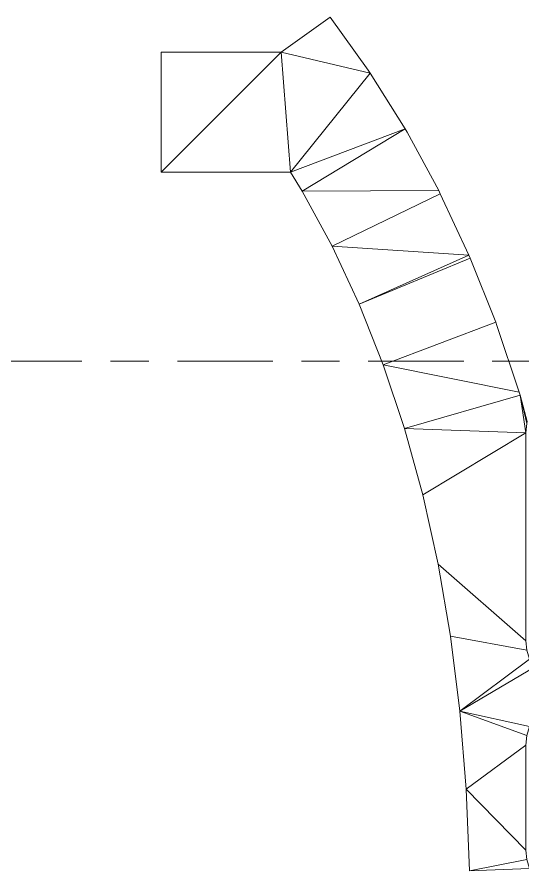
# Model space of a CAD drawing. Header units: millimetres. Extents: x -38221 to 49500, y -52000 to 43639.
# Drawn here: x -395 to 8020, y 3364 to 17582 of the extents above; entities that cross this region are included whole.
import ezdxf

# ---------------------------------------------------------------- set-up
doc = ezdxf.new("R2010")
doc.units = ezdxf.units.MM
doc.linetypes.add('Centro _1_', pattern=[3175, 635, -476.25, 1587.5, -476.25])
doc.layers.add('A-FLOR-LEVL-OTLN', color=51, linetype='Continuous', lineweight=9)
doc.layers.add('A-ROOF-____-OTLN', color=132, linetype='Continuous', lineweight=9)

msp = doc.modelspace()

# ---------------------------------------------------------------- linework, layer by layer
at = {"layer": 'A-FLOR-LEVL-OTLN', "linetype": 'Centro _1_'}
for p, q in [((14496, 11855), (-14091, 11855)), ((14496, 11855, 4000), (-14091, 11855, 4000))]:
    msp.add_line(p, q, dxfattribs=at)

# ---------------------------------------------------------------- meshes
at = {"layer": 'A-ROOF-____-OTLN'}
mesh = msp.add_polyface(dxfattribs=at)
corners = [(6815, 7272, 2900), (6610, 8473, 2900), (6355, 9626, 2900), (6051, 10731, 2900), (5698, 11789, 2900), (5296, 12801, 2900), (4846, 13766, 2900), (4348, 14686, 2900), (4152, 15000, 2900), (2000, 15000, 2900), (2000, 17000, 2900), (4000, 17000, 2900), (4813, 17582, 2900), (5445, 16700, 2900), (5480, 16648, 2900), (6060, 15720, 2900), (6092, 15666, 2900), (6619, 14692, 2900), (6646, 14639, 2900), (7121, 13619, 2900), (7144, 13566, 2900), (7567, 12501, 2900), (7586, 12449, 2900), (7957, 11338, 2900), (7972, 11287, 2900), (8093, 10848, 2900), (8083, 10817, 2900), (8068, 10661, 2900), (8068, 7197, 2900), (8083, 7040, 2900), (8129, 6890, 2900), (8203, 6752, 2900), (8302, 6631, 2900), (8423, 6531, 2900), (8562, 6457, 2900), (8712, 6412, 2900), (8868, 6397, 2900), (8939, 6397, 2900), (8956, 6261, 2900), (8868, 6261, 2900), (8712, 6245, 2900), (8562, 6200, 2900), (8423, 6126, 2900), (8302, 6026, 2900), (8203, 5905, 2900), (8129, 5767, 2900), (8083, 5617, 2900), (8068, 5461, 2900), (8068, 3711, 2900), (8083, 3555, 2900), (8129, 3405, 2900), (7130, 3364, 2900), (7075, 4728, 2900), (6970, 6024, 2900)]
mesh.append_faces([[corners[k] for k in face] for face in [(11, 9, 10), (51, 49, 50)]], dxfattribs={"vtx0": -1})
mesh.append_faces([[corners[k] for k in face] for face in [(19, 6, 18), (46, 53, 45), (33, 43, 32), (48, 52, 47)]], dxfattribs={"vtx0": -1, "vtx1": -1})
mesh.append_faces([[corners[k] for k in face] for face in [(11, 14, 8, 9)]], dxfattribs={"vtx0": -1, "vtx1": -1, "vtx3": -1})
mesh.append_faces([[corners[k] for k in face] for face in [(21, 4, 5, 20), (47, 52, 53, 46), (30, 53, 0, 29), (15, 7, 8, 14), (32, 43, 44, 31)]], dxfattribs={"vtx0": -1, "vtx2": -1})
mesh.append_faces([[corners[k] for k in face] for face in [(27, 2, 3, 24)]], dxfattribs={"vtx0": -1, "vtx2": -1, "vtx3": -1})
mesh.append_faces([[corners[k] for k in face] for face in [(4, 21, 22, 23)]], dxfattribs={"vtx0": -1, "vtx3": -1})
mesh.append_faces([[corners[k] for k in face] for face in [(16, 17, 7, 15), (26, 27, 24), (30, 31, 53)]], dxfattribs={"vtx1": -1, "vtx2": -1})
mesh.append_faces([[corners[k] for k in face] for face in [(44, 45, 53, 31)]], dxfattribs={"vtx1": -1, "vtx2": -1, "vtx3": -1})
mesh.append_faces([[corners[k] for k in face] for face in [(1, 2, 27, 28), (3, 4, 23, 24), (51, 52, 48, 49), (0, 1, 28, 29), (19, 20, 5, 6), (6, 7, 17, 18), (42, 43, 33, 34), (40, 41, 35, 36), (39, 40, 36, 37), (41, 42, 34, 35)]], dxfattribs={"vtx1": -1, "vtx3": -1})
mesh.append_faces([[corners[k] for k in face] for face in [(37, 38, 39), (24, 25, 26)]], dxfattribs={"vtx2": -1})
mesh.append_faces([[corners[k] for k in face] for face in [(11, 12, 13, 14)]], dxfattribs={"vtx3": -1})
mesh = msp.add_polyface(dxfattribs=at)
corners = [(6610, 8473, 3025), (6815, 7272, 3025), (6970, 6024, 3025), (7075, 4728, 3025), (7130, 3364, 3025), (8129, 3405, 3025), (8083, 3555, 3025), (8068, 3711, 3025), (8068, 5461, 3025), (8083, 5617, 3025), (8129, 5767, 3025), (8203, 5905, 3025), (8302, 6026, 3025), (8423, 6126, 3025), (8562, 6200, 3025), (8712, 6245, 3025), (8868, 6261, 3025), (8956, 6261, 3025), (8939, 6397, 3025), (8868, 6397, 3025), (8712, 6412, 3025), (8562, 6457, 3025), (8423, 6531, 3025), (8302, 6631, 3025), (8203, 6752, 3025), (8129, 6890, 3025), (8083, 7040, 3025), (8068, 7197, 3025), (8068, 10661, 3025), (8083, 10817, 3025), (8093, 10848, 3025), (7972, 11287, 3025), (7957, 11338, 3025), (7586, 12449, 3025), (7567, 12501, 3025), (7144, 13566, 3025), (7121, 13619, 3025), (6646, 14639, 3025), (6619, 14692, 3025), (6092, 15666, 3025), (6060, 15720, 3025), (5480, 16648, 3025), (5445, 16700, 3025), (4813, 17582, 3025), (4000, 17000, 3025), (2000, 17000, 3025), (2000, 15000, 3025), (4152, 15000, 3025), (4348, 14686, 3025), (4846, 13766, 3025), (5296, 12801, 3025), (5698, 11789, 3025), (6051, 10731, 3025), (6355, 9626, 3025)]
mesh.append_faces([[corners[k] for k in face] for face in [(10, 2, 9), (8, 3, 7)]], dxfattribs={"vtx0": -1, "vtx1": -1})
mesh.append_faces([[corners[k] for k in face] for face in [(41, 44, 47, 40)]], dxfattribs={"vtx0": -1, "vtx1": -1, "vtx2": -1})
mesh.append_faces([[corners[k] for k in face] for face in [(28, 53, 0, 27), (28, 52, 53), (32, 51, 52, 31), (7, 3, 4, 6), (27, 0, 1, 26), (50, 35, 36), (40, 47, 48), (38, 48, 49, 37), (2, 24, 25)]], dxfattribs={"vtx0": -1, "vtx2": -1})
mesh.append_faces([[corners[k] for k in face] for face in [(2, 10, 11, 24)]], dxfattribs={"vtx0": -1, "vtx2": -1, "vtx3": -1})
mesh.append_faces([[corners[k] for k in face] for face in [(48, 38, 39, 40)]], dxfattribs={"vtx0": -1, "vtx3": -1})
mesh.append_faces([[corners[k] for k in face] for face in [(5, 6, 4)]], dxfattribs={"vtx1": -1})
mesh.append_faces([[corners[k] for k in face] for face in [(33, 34, 51, 32)]], dxfattribs={"vtx1": -1, "vtx2": -1})
mesh.append_faces([[corners[k] for k in face] for face in [(28, 29, 31, 52)]], dxfattribs={"vtx1": -1, "vtx2": -1, "vtx3": -1})
mesh.append_faces([[corners[k] for k in face] for face in [(50, 51, 34, 35), (2, 3, 8, 9), (1, 2, 25, 26), (36, 37, 49, 50), (12, 13, 22, 23), (11, 12, 23, 24), (14, 15, 20, 21), (15, 16, 19, 20), (13, 14, 21, 22)]], dxfattribs={"vtx1": -1, "vtx3": -1})
mesh.append_faces([[corners[k] for k in face] for face in [(42, 43, 44, 41), (29, 30, 31)]], dxfattribs={"vtx2": -1})
mesh.append_faces([[corners[k] for k in face] for face in [(44, 45, 46, 47), (16, 17, 18, 19)]], dxfattribs={"vtx3": -1})
mesh = msp.add_polyface(dxfattribs=at)
corners = [(4000, 17000, 3025), (4813, 17582, 3025), (4813, 17582, 2900), (4000, 17000, 2900)]
mesh.append_faces([[corners[k] for k in face] for face in [(1, 2, 3, 0)]])
mesh = msp.add_polyface(dxfattribs=at)
corners = [(4813, 17582, 3025), (5445, 16700, 3025), (5445, 16700, 2900), (4813, 17582, 2900)]
mesh.append_faces([[corners[k] for k in face] for face in [(1, 2, 3, 0)]])
mesh = msp.add_polyface(dxfattribs=at)
corners = [(2000, 15000, 3025), (2000, 17000, 3025), (2000, 17000, 2900), (2000, 15000, 2900)]
mesh.append_faces([[corners[k] for k in face] for face in [(1, 2, 3, 0)]])
mesh = msp.add_polyface(dxfattribs=at)
corners = [(2000, 17000, 3025), (4000, 17000, 3025), (4000, 17000, 2900), (2000, 17000, 2900)]
mesh.append_faces([[corners[k] for k in face] for face in [(1, 2, 3, 0)]])
mesh = msp.add_polyface(dxfattribs=at)
corners = [(5445, 16700, 3025), (5480, 16648, 3025), (5480, 16648, 2900), (5445, 16700, 2900)]
mesh.append_faces([[corners[k] for k in face] for face in [(0, 1, 2, 3)]])
mesh = msp.add_polyface(dxfattribs=at)
corners = [(5480, 16648, 3025), (6060, 15720, 3025), (6060, 15720, 2900), (5480, 16648, 2900)]
mesh.append_faces([[corners[k] for k in face] for face in [(1, 2, 3, 0)]])
mesh = msp.add_polyface(dxfattribs=at)
corners = [(6060, 15720, 3025), (6092, 15666, 3025), (6092, 15666, 2900), (6060, 15720, 2900)]
mesh.append_faces([[corners[k] for k in face] for face in [(1, 2, 3, 0)]])
mesh = msp.add_polyface(dxfattribs=at)
corners = [(6092, 15666, 3025), (6619, 14692, 3025), (6619, 14692, 2900), (6092, 15666, 2900)]
mesh.append_faces([[corners[k] for k in face] for face in [(1, 2, 3, 0)]])
mesh = msp.add_polyface(dxfattribs=at)
corners = [(4152, 15000, 3025), (2000, 15000, 3025), (2000, 15000, 2900), (4152, 15000, 2900)]
mesh.append_faces([[corners[k] for k in face] for face in [(1, 2, 3, 0)]])
mesh = msp.add_polyface(dxfattribs=at)
corners = [(4348, 14686, 3025), (4152, 15000, 3025), (4152, 15000, 2900), (4348, 14686, 2900)]
mesh.append_faces([[corners[k] for k in face] for face in [(1, 2, 3, 0)]])
mesh = msp.add_polyface(dxfattribs=at)
corners = [(4846, 13766, 3025), (4348, 14686, 3025), (4348, 14686, 2900), (4846, 13766, 2900)]
mesh.append_faces([[corners[k] for k in face] for face in [(0, 1, 2, 3)]])
mesh = msp.add_polyface(dxfattribs=at)
corners = [(6619, 14692, 3025), (6646, 14639, 3025), (6646, 14639, 2900), (6619, 14692, 2900)]
mesh.append_faces([[corners[k] for k in face] for face in [(1, 2, 3, 0)]])
mesh = msp.add_polyface(dxfattribs=at)
corners = [(6646, 14639, 3025), (7121, 13619, 3025), (7121, 13619, 2900), (6646, 14639, 2900)]
mesh.append_faces([[corners[k] for k in face] for face in [(0, 1, 2, 3)]])
mesh = msp.add_polyface(dxfattribs=at)
corners = [(5296, 12801, 3025), (4846, 13766, 3025), (4846, 13766, 2900), (5296, 12801, 2900)]
mesh.append_faces([[corners[k] for k in face] for face in [(0, 1, 2, 3)]])
mesh = msp.add_polyface(dxfattribs=at)
corners = [(7121, 13619, 3025), (7144, 13566, 3025), (7144, 13566, 2900), (7121, 13619, 2900)]
mesh.append_faces([[corners[k] for k in face] for face in [(1, 2, 3, 0)]])
mesh = msp.add_polyface(dxfattribs=at)
corners = [(7144, 13566, 3025), (7567, 12501, 3025), (7567, 12501, 2900), (7144, 13566, 2900)]
mesh.append_faces([[corners[k] for k in face] for face in [(1, 2, 3, 0)]])
mesh = msp.add_polyface(dxfattribs=at)
corners = [(5698, 11789, 3025), (5296, 12801, 3025), (5296, 12801, 2900), (5698, 11789, 2900)]
mesh.append_faces([[corners[k] for k in face] for face in [(1, 2, 3, 0)]])
mesh = msp.add_polyface(dxfattribs=at)
corners = [(7567, 12501, 3025), (7586, 12449, 3025), (7586, 12449, 2900), (7567, 12501, 2900)]
mesh.append_faces([[corners[k] for k in face] for face in [(1, 2, 3, 0)]])
mesh = msp.add_polyface(dxfattribs=at)
corners = [(7586, 12449, 3025), (7957, 11338, 3025), (7957, 11338, 2900), (7586, 12449, 2900)]
mesh.append_faces([[corners[k] for k in face] for face in [(1, 2, 3, 0)]])
mesh = msp.add_polyface(dxfattribs=at)
corners = [(6051, 10731, 3025), (5698, 11789, 3025), (5698, 11789, 2900), (6051, 10731, 2900)]
mesh.append_faces([[corners[k] for k in face] for face in [(0, 1, 2, 3)]])
mesh = msp.add_polyface(dxfattribs=at)
corners = [(7957, 11338, 3025), (7972, 11287, 3025), (7972, 11287, 2900), (7957, 11338, 2900)]
mesh.append_faces([[corners[k] for k in face] for face in [(1, 2, 3, 0)]])
mesh = msp.add_polyface(dxfattribs=at)
corners = [(7972, 11287, 3025), (8093, 10848, 3025), (8093, 10848, 2900), (7972, 11287, 2900)]
mesh.append_faces([[corners[k] for k in face] for face in [(0, 1, 2, 3)]])
mesh = msp.add_polyface(dxfattribs=at)
corners = [(6355, 9626, 3025), (6051, 10731, 3025), (6051, 10731, 2900), (6355, 9626, 2900)]
mesh.append_faces([[corners[k] for k in face] for face in [(1, 2, 3, 0)]])
mesh = msp.add_polyface(dxfattribs=at)
corners = [(6610, 8473, 3025), (6355, 9626, 3025), (6355, 9626, 2900), (6610, 8473, 2900)]
mesh.append_faces([[corners[k] for k in face] for face in [(1, 2, 3, 0)]])
mesh = msp.add_polyface(dxfattribs=at)
corners = [(6815, 7272, 3025), (6610, 8473, 3025), (6610, 8473, 2900), (6815, 7272, 2900)]
mesh.append_faces([[corners[k] for k in face] for face in [(0, 1, 2, 3)]])
mesh = msp.add_polyface(dxfattribs=at)
corners = [(6970, 6024, 3025), (6815, 7272, 3025), (6815, 7272, 2900), (6970, 6024, 2900)]
mesh.append_faces([[corners[k] for k in face] for face in [(1, 2, 3, 0)]])
mesh = msp.add_polyface(dxfattribs=at)
corners = [(7075, 4728, 3025), (6970, 6024, 3025), (6970, 6024, 2900), (7075, 4728, 2900)]
mesh.append_faces([[corners[k] for k in face] for face in [(1, 2, 3, 0)]])
mesh = msp.add_polyface(dxfattribs=at)
corners = [(7130, 3364, 3025), (7075, 4728, 3025), (7075, 4728, 2900), (7130, 3364, 2900)]
mesh.append_faces([[corners[k] for k in face] for face in [(0, 1, 2, 3)]])
mesh = msp.add_polyface(dxfattribs=at)
corners = [(8129, 3405, 3025), (7130, 3364, 3025), (7130, 3364, 2900), (8129, 3405, 2900)]
mesh.append_faces([[corners[k] for k in face] for face in [(1, 2, 3, 0)]])

doc.saveas('drawing.dxf')
